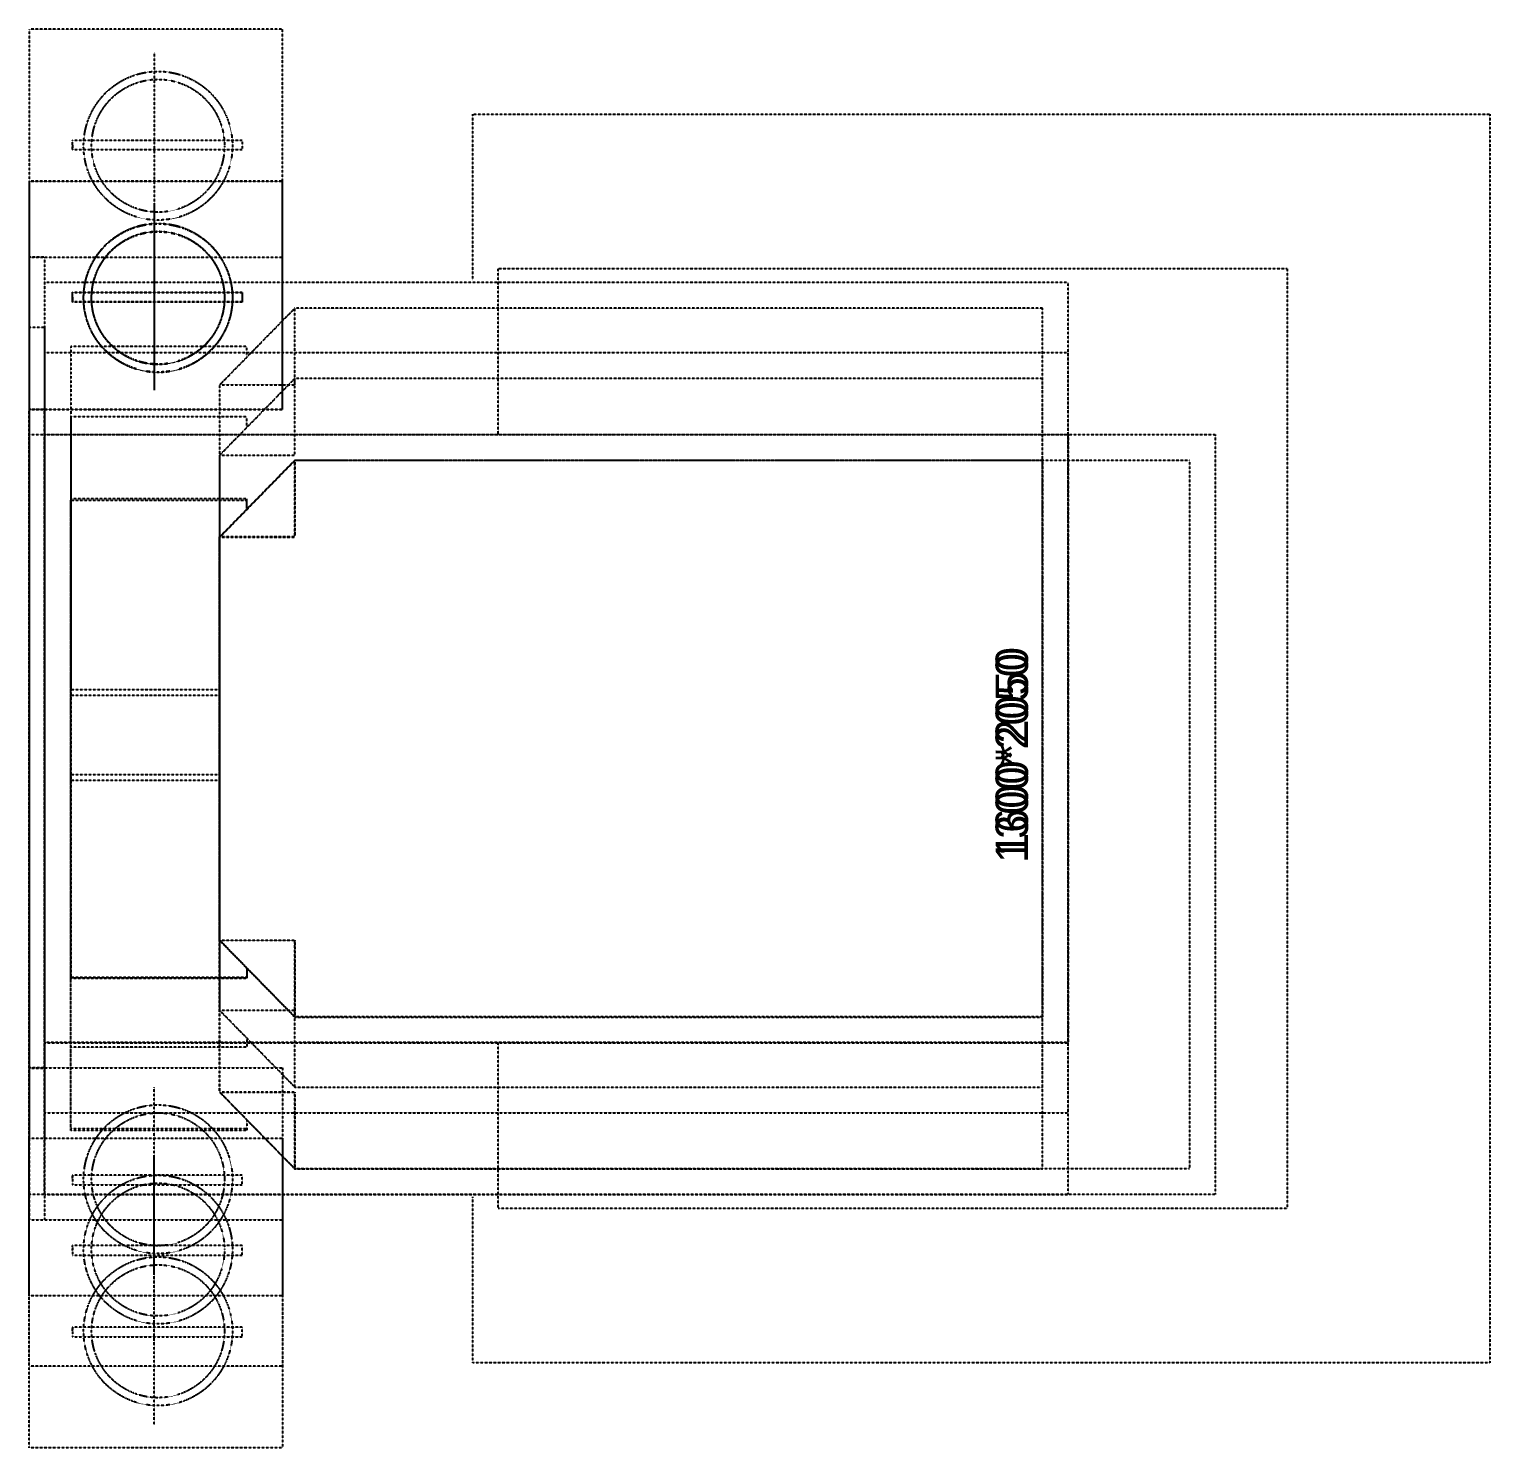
# Model space of a CAD drawing. Header units: millimetres. Extents: x -297 to 39764, y -29258 to 20315.
# Drawn here: x 27882 to 30764, y -18542 to -15742 of the extents above; entities that cross this region are included whole.
import ezdxf

# ---------------------------------------------------------------- set-up
doc = ezdxf.new("R2010")
doc.units = ezdxf.units.MM
doc.linetypes.add('DASH', pattern=[0.35, 0.25, -0.1])
doc.layers.add('P-平面灯具', color=203, linetype='Continuous')
doc.layers.add('Y-移动家具', color=141, linetype='Continuous')
doc.styles.add('CCD-HB', font='hbsmall.shx')

msp = doc.modelspace()

# ---------------------------------------------------------------- linework, layer by layer
at = {"layer": 'P-平面灯具', "color": 250, "linetype": 'DASH', "ltscale": 0.5}
for p, q in [((28128.2, -15787.3, 0), (28128.2, -16153.7, 0)), ((27967.2, -15980, 0), (27967.2, -15961, 0)), ((27967.2, -15961, 0), (28301.9, -15961, 0)), ((28301.9, -15961, 0), (28301.9, -15980, 0)), ((27967.2, -15970.5, 0), (27967.2, -15980, 0)), ((28301.9, -15980, 0), (27967.2, -15980, 0)), ((28128.2, -16087.3, 0), (28128.2, -16453.7, 0)), ((28128.2, -16088.1, 0), (28128.2, -16454.4, 0)), ((27967.2, -16280, 0), (27967.2, -16261, 0)), ((27967.2, -16261, 0), (28301.9, -16261, 0)), ((27967.2, -16280.8, 0), (27967.2, -16261.8, 0)), ((27967.2, -16261.8, 0), (28301.9, -16261.8, 0)), ((27967.2, -16270.5, 0), (27967.2, -16280, 0)), ((27967.2, -16271.3, 0), (27967.2, -16280.8, 0)), ((28301.9, -16280, 0), (27967.2, -16280, 0)), ((28301.9, -16280.8, 0), (27967.2, -16280.8, 0)), ((28301.9, -16261, 0), (28301.9, -16280, 0)), ((28301.9, -16261.8, 0), (28301.9, -16280.8, 0)), ((28128.2, -18196.8, 0), (28128.2, -17830.5, 0)), ((28128.2, -18335.5, 0), (28128.2, -17969.2, 0)), ((27967.2, -18013.7, 0), (27967.2, -18004.2, 0)), ((28301.9, -18004.2, 0), (27967.2, -18004.2, 0)), ((27967.2, -18004.2, 0), (27967.2, -18023.1, 0)), ((28301.9, -18023.1, 0), (28301.9, -18004.2, 0)), ((27967.2, -18023.1, 0), (28301.9, -18023.1, 0)), ((27967.2, -18152.4, 0), (27967.2, -18142.9, 0)), ((28301.9, -18142.9, 0), (27967.2, -18142.9, 0)), ((27967.2, -18142.9, 0), (27967.2, -18161.9, 0)), ((28128.2, -18496.8, 0), (28128.2, -18130.5, 0)), ((28128.2, -18496.8, 0), (28128.2, -18130.5, 0)), ((28301.9, -18161.9, 0), (28301.9, -18142.9, 0)), ((27967.2, -18161.9, 0), (28301.9, -18161.9, 0)), ((27967.2, -18313.7, 0), (27967.2, -18304.2, 0)), ((28301.9, -18304.2, 0), (27967.2, -18304.2, 0)), ((27967.2, -18304.2, 0), (27967.2, -18323.1, 0)), ((27967.2, -18313.7, 0), (27967.2, -18304.2, 0)), ((28301.9, -18304.2, 0), (27967.2, -18304.2, 0)), ((27967.2, -18304.2, 0), (27967.2, -18323.1, 0)), ((27967.2, -18323.1, 0), (28301.9, -18323.1, 0)), ((27967.2, -18323.1, 0), (28301.9, -18323.1, 0)), ((28301.9, -18323.1, 0), (28301.9, -18304.2, 0)), ((28301.9, -18323.1, 0), (28301.9, -18304.2, 0))]:
    msp.add_line(p, q, dxfattribs=at)
at = {"layer": 'P-平面灯具', "linetype": 'DASH', "ltscale": 0.5}
for centre in [(28136.1, -15972.1, 0), (28136.1, -16272.1, 0), (28136.1, -16272.9, 0), (28136.1, -18012.1, 0), (28136.1, -18150.8, 0), (28136.1, -18312.1, 0), (28136.1, -18312.1, 0)]:
    msp.add_circle(centre, 146.8, dxfattribs=at)
at = {"layer": 'P-平面灯具', "color": 250, "linetype": 'DASH', "ltscale": 0.5}
for centre in [(28136.1, -15972.1, 0), (28136.1, -16272.1, 0), (28136.1, -16272.9, 0), (28136.1, -18012.1, 0), (28136.1, -18150.8, 0), (28136.1, -18312.1, 0), (28136.1, -18312.1, 0)]:
    msp.add_circle(centre, 131.1, dxfattribs=at)
at = {"layer": 'Y-移动家具', "linetype": 'DASH', "ltscale": 0.5}
for p, q in [((28382, -15742.1, 0), (27881.9, -15742.1, 0)), ((27881.9, -15742.1, 0), (27881.9, -16192.1, 0)), ((28382, -16192.1, 0), (28382, -15742.1, 0)), ((28382, -16042.1, 0), (27881.9, -16042.1, 0)), ((27881.9, -16042.1, 0), (27881.9, -16492.1, 0)), ((28382, -16042.9, 0), (27881.9, -16042.9, 0)), ((27881.9, -16042.9, 0), (27881.9, -16492.9, 0)), ((28382, -16492.1, 0), (28382, -16042.1, 0)), ((28382, -16492.9, 0), (28382, -16042.9, 0)), ((27881.9, -16192.1, 0), (27881.9, -18092.1, 0)), ((27911.9, -16192.1, 0), (27881.9, -16192.1, 0)), ((27881.9, -16192.1, 0), (28382, -16192.1, 0)), ((27881.9, -16192.1, 0), (27881.9, -18092.1, 0)), ((27911.9, -16192.1, 0), (27881.9, -16192.1, 0)), ((27911.9, -16192.1, 0), (27911.9, -18092.1, 0)), ((27911.9, -16192.1, 0), (27911.9, -18092.1, 0)), ((29931.9, -16242.1, 0), (27911.9, -16242.1, 0)), ((29931.9, -16242.1, 0), (27911.9, -16242.1, 0)), ((29931.9, -18042.1, 0), (29931.9, -16242.1, 0)), ((29931.9, -18042.1, 0), (29931.9, -16242.1, 0)), ((27881.9, -16330.8, 0), (27881.9, -17930.8, 0)), ((27911.9, -16330.8, 0), (27881.9, -16330.8, 0)), ((27911.9, -16330.8, 0), (27911.9, -17930.8, 0)), ((29931.9, -16380.8, 0), (27911.9, -16380.8, 0)), ((29931.9, -17880.8, 0), (29931.9, -16380.8, 0)), ((27881.9, -17792.1, 0), (27881.9, -16492.1, 0)), ((27881.9, -16492.1, 0), (27911.9, -16492.1, 0)), ((27881.9, -16492.1, 0), (28382, -16492.1, 0)), ((27881.9, -16492.9, 0), (27881.9, -17792.9, 0)), ((27911.9, -16492.9, 0), (27881.9, -16492.9, 0)), ((27881.9, -16492.9, 0), (28382, -16492.9, 0)), ((27911.9, -17792.1, 0), (27911.9, -16492.1, 0)), ((27911.9, -16492.9, 0), (27911.9, -17792.9, 0)), ((27881.9, -18042.1, 0), (27881.9, -16542.1, 0)), ((27881.9, -16542.1, 0), (27911.9, -16542.1, 0)), ((27911.9, -16542.1, 0), (29931.9, -16542.1, 0)), ((27911.9, -18042.1, 0), (27911.9, -16542.1, 0)), ((27911.9, -16542.1, 0), (30221.9, -16542.1, 0)), ((29931.9, -16542.9, 0), (27911.9, -16542.9, 0)), ((29931.9, -16542.1, 0), (29931.9, -17742.1, 0)), ((29931.9, -17742.9, 0), (29931.9, -16542.9, 0)), ((30221.9, -16542.1, 0), (30221.9, -18042.1, 0)), ((29931.9, -17742.1, 0), (27911.9, -17742.1, 0)), ((27911.9, -17742.9, 0), (29931.9, -17742.9, 0)), ((27911.9, -17792.1, 0), (27881.9, -17792.1, 0)), ((27881.9, -18242.1, 0), (27881.9, -17792.1, 0)), ((27881.9, -17792.1, 0), (28382, -17792.1, 0)), ((27881.9, -17792.9, 0), (27911.9, -17792.9, 0)), ((28382, -17792.1, 0), (28382, -18242.1, 0)), ((27911.9, -17880.8, 0), (29931.9, -17880.8, 0)), ((27881.9, -17930.8, 0), (27911.9, -17930.8, 0)), ((27881.9, -18380.8, 0), (27881.9, -17930.8, 0)), ((27881.9, -17930.8, 0), (28382, -17930.8, 0)), ((28382, -17930.8, 0), (28382, -18380.8, 0)), ((27911.9, -18042.1, 0), (27881.9, -18042.1, 0)), ((27911.9, -18042.1, 0), (29931.9, -18042.1, 0)), ((30221.9, -18042.1, 0), (27911.9, -18042.1, 0)), ((27911.9, -18042.1, 0), (29931.9, -18042.1, 0)), ((27881.9, -18092.1, 0), (27911.9, -18092.1, 0)), ((27881.9, -18542.1, 0), (27881.9, -18092.1, 0)), ((27881.9, -18092.1, 0), (28382, -18092.1, 0)), ((27881.9, -18092.1, 0), (27911.9, -18092.1, 0)), ((27881.9, -18542.1, 0), (27881.9, -18092.1, 0)), ((27881.9, -18092.1, 0), (28382, -18092.1, 0)), ((28382, -18092.1, 0), (28382, -18542.1, 0)), ((28382, -18092.1, 0), (28382, -18542.1, 0)), ((28382, -18242.1, 0), (27881.9, -18242.1, 0)), ((28382, -18380.8, 0), (27881.9, -18380.8, 0)), ((28382, -18542.1, 0), (27881.9, -18542.1, 0)), ((28382, -18542.1, 0), (27881.9, -18542.1, 0))]:
    msp.add_line(p, q, dxfattribs=at)
at = {"layer": 'Y-移动家具', "color": 250, "linetype": 'DASH', "ltscale": 0.5}
for p, q in [((28406.1, -16292.6, 0), (28257.7, -16444.2, 0)), ((28406.1, -16292.6, 0), (28257.7, -16444.2, 0)), ((29881.4, -16292.6, 0), (28406.1, -16292.6, 0)), ((28406.1, -16444.2, 0), (28406.1, -16292.6, 0)), ((29881.4, -16292.6, 0), (28406.1, -16292.6, 0)), ((28406.1, -16444.2, 0), (28406.1, -16292.6, 0)), ((29881.4, -17991.6, 0), (29881.4, -16292.6, 0)), ((29881.4, -17991.6, 0), (29881.4, -16292.6, 0)), ((28311.4, -16368.4, 0), (27964, -16368.4, 0)), ((27964, -16368.4, 0), (27964, -17056.8, 0)), ((28311.4, -16368.4, 0), (27964, -16368.4, 0)), ((27964, -16368.4, 0), (27964, -17056.8, 0)), ((28311.4, -16387.3, 0), (28311.4, -16368.4, 0)), ((28311.4, -16387.3, 0), (28311.4, -16368.4, 0)), ((28406.1, -16431.3, 0), (28257.7, -16582.9, 0)), ((28257.7, -16444.2, 0), (28406.1, -16444.2, 0)), ((28257.7, -16444.2, 0), (28257.7, -17840, 0)), ((28257.7, -16444.2, 0), (28406.1, -16444.2, 0)), ((28257.7, -16444.2, 0), (28257.7, -17840, 0)), ((29881.4, -16431.3, 0), (28406.1, -16431.3, 0)), ((28406.1, -16582.9, 0), (28406.1, -16431.3, 0)), ((29881.4, -17830.3, 0), (29881.4, -16431.3, 0)), ((28311.4, -16507.1, 0), (27964, -16507.1, 0)), ((27964, -16507.1, 0), (27964, -17045.5, 0)), ((28311.4, -16526.1, 0), (28311.4, -16507.1, 0)), ((28257.7, -16582.9, 0), (28406.1, -16582.9, 0)), ((28257.7, -16582.9, 0), (28257.7, -17678.7, 0)), ((28257.7, -16744.2, 0), (28406.1, -16592.6, 0)), ((28257.7, -16744.2, 0), (28406.1, -16592.6, 0)), ((28406.1, -16593.4, 0), (28257.7, -16745, 0)), ((28406.1, -16592.6, 0), (29881.4, -16592.6, 0)), ((28406.1, -16592.6, 0), (28406.1, -16744.2, 0)), ((28406.1, -16592.6, 0), (30171.4, -16592.6, 0)), ((28406.1, -16592.6, 0), (28406.1, -16744.2, 0)), ((29881.4, -16593.4, 0), (28406.1, -16593.4, 0)), ((28406.1, -16745, 0), (28406.1, -16593.4, 0)), ((29881.4, -16592.6, 0), (29881.4, -17691.6, 0)), ((29881.4, -17692.3, 0), (29881.4, -16593.4, 0)), ((30171.4, -16592.6, 0), (30171.4, -17991.6, 0)), ((28311.4, -16669.2, 0), (27964, -16669.2, 0)), ((27964, -16669.2, 0), (27964, -17613.4, 0)), ((27964, -17615.8, 0), (27964, -16671.6, 0)), ((27964, -16671.6, 0), (28311.4, -16671.6, 0)), ((27964, -17915.8, 0), (27964, -16671.6, 0)), ((27964, -16671.6, 0), (28311.4, -16671.6, 0)), ((28311.4, -16688.1, 0), (28311.4, -16669.2, 0)), ((28311.4, -16687.3, 0), (28311.4, -16671.6, 0)), ((28311.4, -16687.3, 0), (28311.4, -16671.6, 0)), ((28257.7, -17540, 0), (28257.7, -16744.2, 0)), ((28406.1, -16744.2, 0), (28257.7, -16744.2, 0)), ((28257.7, -17840, 0), (28257.7, -16744.2, 0)), ((28406.1, -16744.2, 0), (28257.7, -16744.2, 0)), ((28257.7, -16745, 0), (28406.1, -16745, 0)), ((28257.7, -16745, 0), (28257.7, -17540.8, 0)), ((27964, -17045.5, 0), (28257.7, -17045.5, 0)), ((27964, -17056.8, 0), (28257.7, -17056.8, 0)), ((27964, -17056.8, 0), (28257.7, -17056.8, 0)), ((27964, -17751.3, 0), (27964, -17212.9, 0)), ((27964, -17212.9, 0), (28257.7, -17212.9, 0)), ((27964, -17912.6, 0), (27964, -17224.2, 0)), ((27964, -17224.2, 0), (28257.7, -17224.2, 0)), ((27964, -17912.6, 0), (27964, -17224.2, 0)), ((27964, -17224.2, 0), (28257.7, -17224.2, 0)), ((28257.7, -17540, 0), (28406.1, -17540, 0)), ((28406.1, -17691.6, 0), (28257.7, -17540, 0)), ((28257.7, -17540.8, 0), (28406.1, -17692.3, 0)), ((28406.1, -17540.8, 0), (28257.7, -17540.8, 0)), ((28406.1, -17540, 0), (28406.1, -17691.6, 0)), ((28406.1, -17692.3, 0), (28406.1, -17540.8, 0)), ((28311.4, -17596.8, 0), (28311.4, -17615.8, 0)), ((28311.4, -17597.6, 0), (28311.4, -17613.4, 0)), ((27964, -17613.4, 0), (28311.4, -17613.4, 0)), ((28311.4, -17615.8, 0), (27964, -17615.8, 0)), ((28257.7, -17678.7, 0), (28406.1, -17830.3, 0)), ((28406.1, -17678.7, 0), (28257.7, -17678.7, 0)), ((28406.1, -17830.3, 0), (28406.1, -17678.7, 0)), ((29881.4, -17691.6, 0), (28406.1, -17691.6, 0)), ((28406.1, -17692.3, 0), (29881.4, -17692.3, 0)), ((28311.4, -17751.3, 0), (27964, -17751.3, 0)), ((28311.4, -17735.5, 0), (28311.4, -17751.3, 0)), ((28257.7, -17840, 0), (28406.1, -17991.6, 0)), ((28406.1, -17840, 0), (28257.7, -17840, 0)), ((28257.7, -17840, 0), (28406.1, -17840, 0)), ((28406.1, -17991.6, 0), (28257.7, -17840, 0)), ((28257.7, -17840, 0), (28406.1, -17991.6, 0)), ((28406.1, -17840, 0), (28257.7, -17840, 0)), ((28406.1, -17830.3, 0), (29881.4, -17830.3, 0)), ((28406.1, -17991.6, 0), (28406.1, -17840, 0)), ((28406.1, -17840, 0), (28406.1, -17991.6, 0)), ((28406.1, -17991.6, 0), (28406.1, -17840, 0)), ((28311.4, -17896.8, 0), (28311.4, -17912.6, 0)), ((28311.4, -17896.8, 0), (28311.4, -17915.8, 0)), ((28311.4, -17896.8, 0), (28311.4, -17912.6, 0)), ((28311.4, -17912.6, 0), (27964, -17912.6, 0)), ((28311.4, -17912.6, 0), (27964, -17912.6, 0)), ((28311.4, -17915.8, 0), (27964, -17915.8, 0)), ((28406.1, -17991.6, 0), (29881.4, -17991.6, 0)), ((30171.4, -17991.6, 0), (28406.1, -17991.6, 0)), ((28406.1, -17991.6, 0), (29881.4, -17991.6, 0))]:
    msp.add_line(p, q, dxfattribs=at)
at = {"layer": 'Y-移动家具', "color": 250, "linetype": 'DASH', "ltscale": 0.5, "elevation": 0}
for points in [[(28757, -16237.3), (28757, -15909.8), (30764, -15909.8), (30764, -18374.3), (28757, -18374.3), (28757, -18046.8)], [(28807, -16542.1), (28807, -16214.6), (30364, -16214.6), (30364, -18069.6), (28807, -18069.6), (28807, -17742.1)]]:
    msp.add_lwpolyline(points, dxfattribs=at)

# ---------------------------------------------------------------- texts
at = {"layer": 'Y-移动家具', "color": 250, "linetype": 'DASH', "ltscale": 0.5, "char_height": 64, "attachment_point": 7, "rotation": 90, "style": 'CCD-HB'}
for s, insert in [('1600*2050', (29853.7, -17375.7, 0)), ('1300*2050', (29853.7, -17387.7, 0))]:
    msp.add_mtext_dynamic_manual_height_columns(s, width=244.849, gutter_width=1750, heights=[0], dxfattribs=dict(at, insert=insert))

doc.saveas('drawing.dxf')
